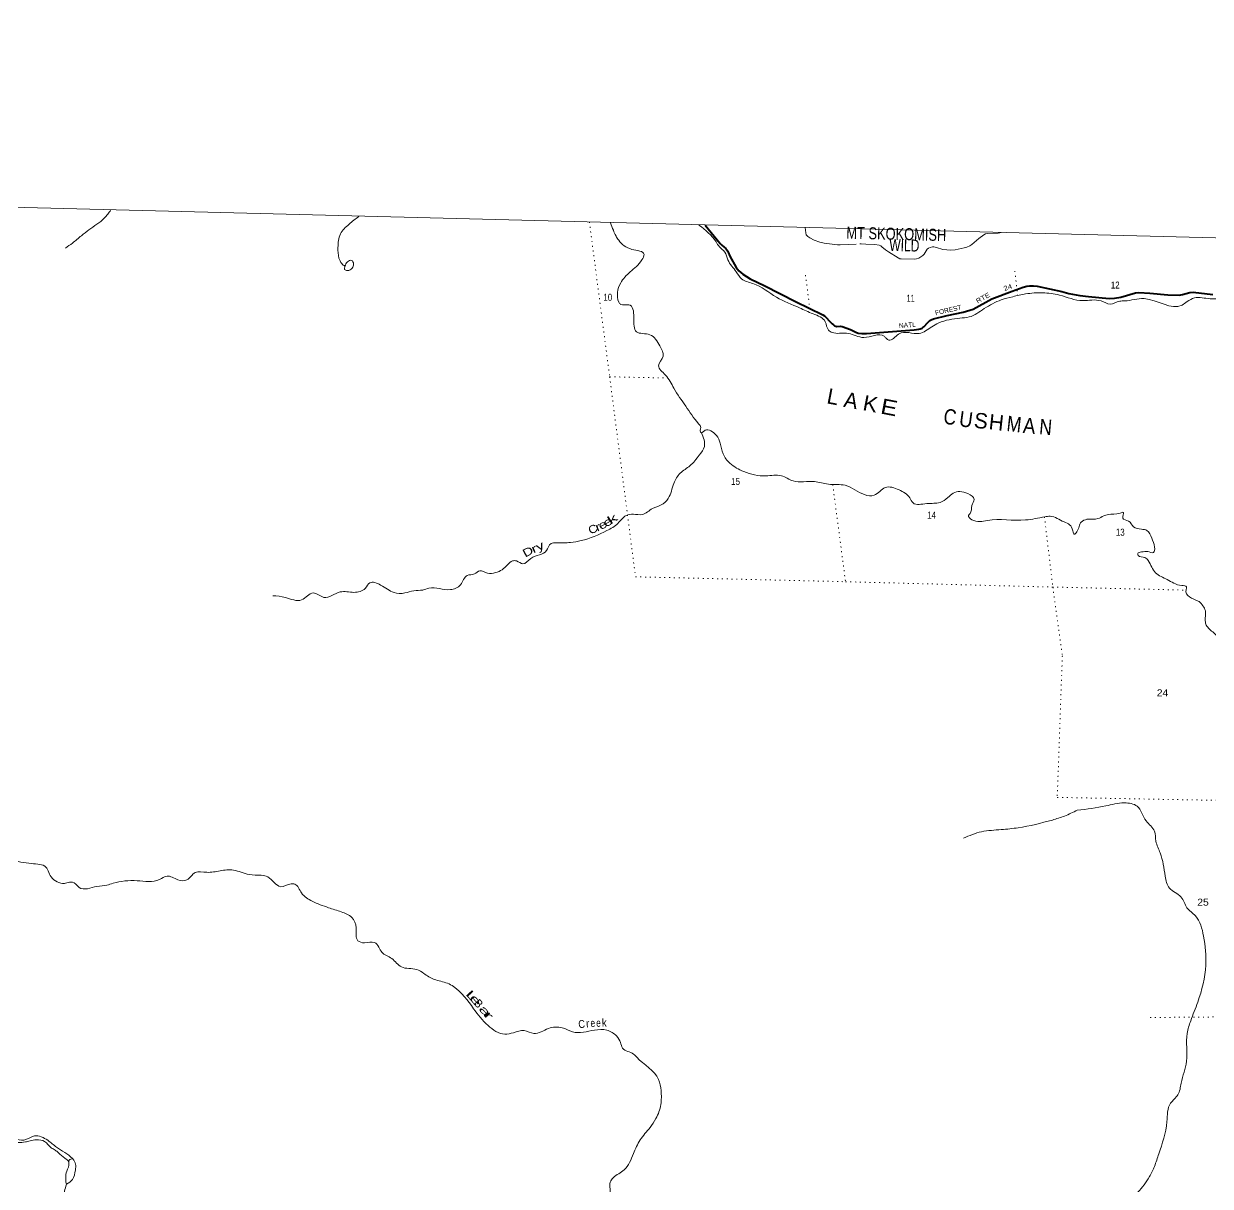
# Model space of a CAD drawing. Header units: feet. Extents: x -751810 to -497223, y -177792 to 12311.
# Drawn here: x -590454 to -560806, y -16741 to 12311 of the extents above; entities that cross this region are included whole.
import ezdxf
from ezdxf.enums import TextEntityAlignment as Align

# ---------------------------------------------------------------- set-up
doc = ezdxf.new("R2010")
doc.units = ezdxf.units.FT
doc.header["$LTSCALE"] = 80
doc.linetypes.add('DOT_DASHED', pattern=[7.7, 5, -1.2, 0.3, -1.2])
doc.linetypes.add('DOTTED', pattern=[1.5, 0.3, -1.2])
for name, color, linetype, lineweight in [('26', 7, 'Continuous', 40), ('39', 7, 'Continuous', 13), ('4', 7, 'Continuous', 13), ('44', 7, 'DOT_DASHED', 13), ('7', 7, 'DOTTED', 13)]:
    doc.layers.add(name, color=color, linetype=linetype, lineweight=lineweight)
doc.layers.add('27', color=7, linetype='Continuous')
doc.layers.add('41', color=7, linetype='Continuous')

msp = doc.modelspace()

# ---------------------------------------------------------------- linework, layer by layer
at = {"layer": '26'}
msp.add_lwpolyline([(-573425.86, 7277.76), (-573055.97, 6822.08), (-573013.24, 6779.71), (-572949.58, 6726.72), (-572914.78, 6694.94), (-572883.02, 6660.12), (-572866.38, 6635.41), (-572853.27, 6606.14), (-572807.86, 6499.84), (-572650.94, 6215.28), (-572620.32, 6173.26), (-572582, 6134.91), (-572535.62, 6092.53), (-572489.23, 6056.21), (-572300.55, 5937.36), (-571933.13, 5761.75), (-571173.29, 5369.52), (-570484.25, 5035.71), (-570443.1, 5009.82), (-570418.9, 4985.6), (-570301.91, 4865.31), (-570255.53, 4812.05), (-570224.27, 4784.8), (-570195.03, 4763.61), (-570165.78, 4752.51), (-570140.57, 4747.47), (-570049.48, 4751.38), (-570006.44, 4742.42), (-569792.11, 4669.56), (-569663.26, 4599.43), (-569603.07, 4578.96), (-569512.31, 4568.87), (-569394.27, 4571.69), (-568203.84, 4661.09), (-568088.4, 4675.83), (-568052.6, 4683.4), (-568025.77, 4692.35), (-568006.22, 4702.57), (-567987.06, 4715.69), (-567959.32, 4740.41), (-567866.54, 4847.37), (-567842.34, 4873.6), (-567814.1, 4895.8), (-567783.85, 4911.95), (-567725.36, 4934.14), (-567378.96, 5019.43), (-566983.05, 5106.35), (-566812.23, 5150.59), (-566727.26, 5179.76), (-566262.79, 5438.75), (-565756.15, 5624), (-565485.12, 5723.73), (-565392.35, 5751.99), (-565311.19, 5764.63), (-565226.96, 5764.1), (-565130.15, 5751.99), (-564518.2, 5615.32), (-564336.29, 5569.89), (-564067.26, 5515.87), (-563849.24, 5493.69), (-563329.19, 5444.77), (-563197.98, 5453.3), (-563040.24, 5480.97), (-562670.87, 5583.42), (-562588.89, 5590.53), (-562312.61, 5579.38), (-561862.86, 5536.48), (-561583.23, 5528.6), (-561495.74, 5542.1), (-561318.25, 5590.53), (-561229.51, 5598.6), (-560745.26, 5543.28)], dxfattribs=at)
at = {"layer": '39'}
for points in [[(-588276.02, 7657.16), (-588442.24, 7452.07), (-588824.01, 7161.47), (-589013.93, 7013.12), (-589236.7, 6828.99), (-589412.15, 6702.61)], [(-582083.46, 7496.19), (-582328.58, 7297.6), (-582540.12, 7058.84), (-582602.08, 6716.93), (-582578.04, 6456.4), (-582507.7, 6316.16), (-582428.1, 6250.4)], [(-575796.35, 7334.68), (-575720.76, 7149.66), (-575654.52, 7005.45), (-575587.66, 6899.55), (-575256.56, 6672.61), (-574954.09, 6546.96), (-575006.76, 6406.59), (-575299.91, 6108.58), (-575538.25, 5833.92), (-575616.67, 5597.15), (-575584.27, 5354.63), (-575538.81, 5297.46), (-575331.26, 5288.22), (-575207.19, 4977.75), (-575142.53, 4609.7), (-574806.89, 4540), (-574559.33, 4259.9), (-574476.76, 4002.5), (-574589.48, 3764.23), (-574423.77, 3535.8), (-574209.34, 3201.76), (-573912.05, 2753.49), (-573590.44, 2312.92), (-573535.48, 2219.31), (-573548.75, 2146.91), (-573519.45, 2087.97), (-573490.99, 2101.65), (-573425.67, 2151.06), (-573145.4, 2023.73), (-573053.7, 1832.74), (-572979.42, 1561.35), (-572809.77, 1326.81), (-572464.24, 1119.83), (-571909.43, 1010.46), (-571522.22, 1012.58), (-571229.83, 887.07), (-570695.74, 868.78), (-570347.94, 802.93), (-569926.91, 776.29), (-569446.69, 543.03), (-569204.93, 529.23), (-568927.6, 720.6), (-568583.71, 662.88), (-568316.7, 463.15), (-568232.06, 334.79), (-567891.51, 319.47), (-567558.31, 348.63), (-567364.78, 470.7), (-567231.95, 579.58), (-566865.1, 569.91), (-566708.13, 424.31), (-566761.06, 267.81), (-566808.59, 70.89), (-566845.66, 23.06), (-566760.66, -83.12), (-566375.79, -101.13), (-565419.77, -89.61), (-564940.57, -10.25), (-564807.25, 3.83), (-564458.7, -140.68), (-564320.66, -209.36), (-564238.45, -363.9), (-564203.5, -447.12), (-564140.06, -389.61), (-564029.19, -141.23), (-563886.93, -72.83), (-563612.42, -56.88), (-563468.15, 11.49), (-563358.7, 46.11), (-563059.65, 83.86), (-562976.73, 98.72), (-562991.16, -46.26), (-562851.14, -116.99), (-562724.35, -258.09), (-562525.74, -321.65), (-562389.07, -349.97), (-562269.2, -545.42), (-562196.16, -768.39), (-562226.56, -903.05), (-562367.32, -878.7), (-562526.82, -890.37), (-562618.19, -929.3), (-562606.87, -977.88), (-562442.33, -1028.81), (-562356.84, -1104.74), (-562172.23, -1412.12), (-561882.5, -1577.91), (-561519.93, -1728.69), (-561401.51, -1762.78), (-561410.67, -1831.21), (-561084.68, -2124.62)], [(-573582.11, 7280.68), (-573154.33, 6860.13), (-573071.31, 6738.13), (-572936.29, 6605.31), (-572857.54, 6407.2), (-572650.16, 6110.2), (-572515.89, 5932.68), (-572233.38, 5819.43), (-571644.66, 5475.18), (-571068.6, 5209.53), (-570731.07, 5060.95), (-570425.83, 4861.91), (-570346.45, 4657), (-570252.67, 4595.05), (-570071.52, 4574.11), (-569843.74, 4568.6), (-569466.22, 4470.02), (-568957.56, 4500.52), (-568905.92, 4451.33), (-568840.14, 4403.93), (-568593.7, 4555.44), (-568079.25, 4569.71), (-567766.06, 4734.31), (-567589.04, 4832.43), (-567062.8, 4953.42), (-566832.45, 4982.14), (-566451.98, 5192.09), (-566027.03, 5409.43), (-565741.41, 5489.74), (-565419.69, 5557.4), (-564995.74, 5587.19), (-564573.22, 5528.26), (-563992.66, 5390.26), (-563535.02, 5383.23), (-563304.41, 5303.04), (-563069.31, 5376.07), (-562944.16, 5384.23), (-562459.27, 5441.31), (-561508.02, 5281.49), (-561383.62, 5368.31), (-561200.68, 5458.27), (-560811.81, 5438.18), (-560356.9, 5386.82), (-560219.9, 5253.62), (-560025.7, 4915.85), (-559829.39, 4709.14), (-559626.8, 4641.49), (-559423.13, 4537.55)], [(-582428.1, 6250.4), (-582367.85, 6360.4), (-582258.37, 6397.03), (-582213.39, 6309.62), (-582247.43, 6199.22), (-582363.29, 6142.51), (-582435.41, 6171.86), (-582428.1, 6250.4)], [(-584232.24, -1984.66), (-583916.31, -2025.82), (-583511.96, -2086.49), (-583220.82, -1913.48), (-582958.43, -2024.41), (-582546.91, -1889.56), (-582204.25, -1898.86), (-581922.36, -1800.33), (-581803.16, -1660.99), (-581535.84, -1715.52), (-581202.11, -1904.17), (-580934.08, -1914.34), (-580705.29, -1857.36), (-580485.22, -1840.57), (-580329.18, -1792.55), (-579791.38, -1831.07), (-579541.37, -1707.85), (-579370.27, -1476.53), (-579194.23, -1438.9), (-579057.86, -1360.33), (-578863.21, -1419.79), (-578665.35, -1404.68), (-578498.87, -1334.63), (-578363.73, -1207.64), (-578239.23, -1114.76), (-578138.39, -1114.29), (-577980.26, -1187.31), (-577780.42, -1049.21), (-577392.15, -855.51), (-577278.38, -677.77), (-577138.98, -661.76), (-576787.93, -651.02), (-576525.07, -606.66), (-575881.77, -354.36), (-575606.66, -175.06), (-575403.86, 21.48), (-575221.86, 52.97), (-574998.12, 47.52), (-574741.66, 194.84), (-574526.47, 284.3), (-574350.4, 448.99), (-574209.26, 823.96), (-574047.86, 1079.63), (-573806.92, 1265.5), (-573574.8, 1530.17), (-573446.27, 1748.02), (-573521.54, 2089.18)], [(-561084.68, -2124.62), (-560929.14, -2358.94), (-560931.18, -2611.01), (-560904.64, -2716.29), (-560718.25, -2912.77), (-560479.88, -3263.32), (-560444.4, -3439.33), (-560366.35, -3601.87), (-560048.39, -3893.14), (-559739.47, -4119.73), (-559638.49, -4195.93)], [(-576851.92, -24463.13), (-576644.45, -24330.34), (-576359.47, -24290.35), (-576036.66, -24029.09), (-575686.8, -23590.78), (-575533.69, -23224.06), (-575378.18, -22958.21), (-575243.12, -22710.21), (-575071.3, -22559.57), (-574961.31, -22365.64), (-574825.14, -22049.08), (-574970.4, -21927.85), (-575066.5, -21758.98), (-574993.32, -21346.66), (-575005.36, -21217.4), (-574924.2, -21061.34), (-574853.19, -20909.16), (-574534.5, -20903.97), (-573831.92, -20727.21), (-573662.64, -20483.76), (-573502.35, -20296.65), (-573371.43, -20306.73), (-572924.33, -20216.79), (-572715.03, -19992.11), (-572562.44, -19907.73), (-572149.37, -19928.2), (-571957.79, -19802.07), (-571824.58, -19668.99), (-571463.29, -19648.33), (-571247.31, -19635.51), (-571132.79, -19536.43), (-570802.68, -19573.78), (-570682.78, -19767.21), (-570490.06, -19695.55), (-570370.28, -19519.92), (-570125.06, -19570.07), (-569731.18, -19779.82), (-569632.75, -19928.56), (-569313.3, -20002.04), (-568939.72, -19844.42), (-568245.57, -19564.67), (-568080.19, -19563.18), (-567697.33, -19706.21), (-567335.68, -19663.36), (-567283.04, -19650.05), (-566953.12, -19699.49), (-566829.49, -19661.06), (-566501.24, -19688.29), (-565998.65, -19784.75), (-565386.5, -19588.45), (-565061.15, -19420), (-564890.8, -19235.06), (-564627.78, -19180.61), (-564182.33, -19193.51), (-563875.5, -19174.03), (-563650.17, -19080.68), (-563545.02, -18812.05), (-563353.54, -18566.93), (-563301.78, -18357.98), (-563089.24, -17931.67), (-563008.94, -17577.95), (-562832.82, -17159.14), (-562612.76, -16892.28), (-562324.12, -16499.4), (-562201.03, -16243.15), (-562091.13, -15930.22), (-561890.67, -15126.58), (-561796.52, -14664.17), (-561615.71, -14455.18), (-561532.38, -14164.03), (-561398.57, -13617.52), (-561383.35, -12921.96), (-561295.6, -12606.67), (-561118.7, -12139.48), (-560918.37, -11218.87), (-560975.18, -10487.92), (-561176.84, -9986.67), (-561389.28, -9779.71), (-561538.22, -9511.2), (-561827.04, -9288.95), (-561931.2, -8994.92), (-562056.94, -8412.15), (-562163.12, -8118.08), (-562201.4, -7865.4), (-562407.05, -7612.15), (-562633.02, -7243.64), (-562952.31, -7160.08), (-563417.33, -7235.62), (-564128.89, -7343.67)], [(-564128.89, -7343.67), (-564445.79, -7488.05), (-564751.89, -7588.22), (-565603.95, -7780.83), (-566028.2, -7828.77), (-566521.08, -7881.69), (-566973.32, -8040.12)], [(-590857.32, -8561.5), (-590324.82, -8669.45), (-590099.32, -8691.07), (-589928.7, -8740.08), (-589769.72, -9010.76), (-589437.55, -9171.15), (-589314.12, -9144.82), (-589237.38, -9137.93), (-589070.14, -9271.59), (-588624.11, -9248.19), (-588377.54, -9213.66), (-588221.56, -9169.68), (-587621.63, -9106.29), (-587060.55, -9076.6), (-586873.62, -8988.71), (-586602.91, -9083.63), (-586375.07, -9085.11), (-586172.5, -8902.68), (-585879.98, -8895.08), (-585546.65, -8857.85), (-585215.66, -8840.75), (-584824.22, -8951.64), (-584518.01, -8970.46), (-584353.31, -9011.31), (-584036.59, -9254.16), (-583771.32, -9185.64), (-583680.66, -9191.06), (-583512.8, -9411.46), (-583243.88, -9617.27), (-582841.16, -9778.75), (-582520.18, -9882.51), (-582256.27, -10023.7), (-582147.49, -10281.51), (-582102.27, -10604.89), (-581939.79, -10657.81), (-581689.6, -10649.55), (-581580.5, -10762.15), (-581505.97, -10892.37), (-581256.43, -11049.48), (-581017.85, -11260.88), (-580633.69, -11323.25), (-580459.82, -11420.71), (-580200.07, -11569.91), (-579866.9, -11667.81), (-579716.96, -11748.77), (-579213.68, -12303.05), (-578853.37, -12720.01), (-578431.43, -12940.28), (-578219.09, -12903.21), (-577950.05, -12850.87), (-577709.2, -12921.13), (-577342.25, -12799.71), (-577003.14, -12778.7), (-576738.61, -12881.59), (-576191.45, -12839.58), (-575884.95, -12840.26), (-575641.26, -12985.18), (-575543.06, -13148.03), (-575488.84, -13288.02), (-575217, -13437.41), (-575135.61, -13517.32), (-574589.95, -14070.24), (-574529.91, -14349.47), (-574535.52, -14698.29), (-574656.14, -15051.39), (-574804.86, -15270.96), (-575049.86, -15583.83), (-575218.71, -15926.1), (-575449.04, -16329.95), (-575724.44, -16527.4), (-575796.76, -16635.2), (-575824.22, -16963.51), (-575952.66, -17050.27), (-576394.32, -17303.65), (-576451.22, -17456.05), (-576357.68, -17784.21), (-576377.93, -18040.03), (-576527.7, -18074.03), (-576865.38, -18131.36), (-576901.37, -18362.74), (-576738.88, -18540.7), (-576604.41, -18706.13), (-576632.92, -18973.92), (-576865.86, -19038.91), (-577124.24, -19055.11), (-577296.63, -19242.04), (-577438.82, -19431.45), (-577503.81, -19710.78), (-577595.3, -20007.86), (-577658.4, -20295.29), (-577706.16, -20506.32)], [(-591032.84, -14990.38), (-590851.13, -15439.8), (-590693.45, -15541.04), (-590450.19, -15587.13), (-590184.37, -15484.33), (-589853.38, -15592.27), (-589634.34, -15765.05), (-589237.56, -16045.43), (-589228.75, -16054.29)], [(-591033.49, -15230.23), (-590902.6, -15505.56), (-590594.27, -15643.41), (-590413.71, -15634.06), (-590295.18, -15603.63), (-590135.46, -15577.85), (-589932.52, -15623.33), (-589765.64, -15779.17), (-589669.78, -15837.11), (-589592.16, -15900.82), (-589425.05, -16042.55), (-589331.69, -16130.71), (-589328.14, -16161.01)], [(-589328.14, -16161.01), (-589326.22, -16167.09), (-589379.74, -16359.88), (-589404.7, -16532.94), (-589398.29, -16635.9), (-589385.06, -16690.55)], [(-589385.06, -16690.55), (-589237.92, -16569.79), (-589163.57, -16334.97), (-589157.17, -16187.84), (-589228.75, -16054.29)], [(-589224.91, -16061.46), (-589275.1, -16061.22), (-589316.86, -16086.57), (-589328.14, -16161.01)], [(-589385.06, -16690.55), (-589430.95, -17036.74), (-589285.04, -17242.68), (-589057.91, -17413.56), (-589017.06, -17506.96), (-588952.57, -17760.05), (-588808.84, -17976.04), (-588701.91, -18098.69), (-588458.41, -18505.79), (-588345.09, -18606.35), (-588057.77, -18671.27), (-587910.56, -18796.56), (-587593.37, -19261.26), (-587382.79, -19333.07), (-586967.91, -19365.67), (-586714.92, -19434.09), (-586250.29, -19507.79), (-586110.34, -19457.5), (-585829.98, -19453.74), (-585606.66, -19360.37), (-585318.99, -19278.07), (-585259.25, -19325.37), (-585208.36, -19420.94), (-585203.61, -19501.69), (-585306.81, -19649.34), (-585320.06, -19971.83), (-585191.97, -20282.36), (-584941.84, -20403.18), (-584555.55, -20332.48), (-584100.9, -20399.97), (-583741.26, -20482.14), (-583640.71, -20624.86), (-583445.96, -20678.27), (-583169.83, -20686.55), (-582919.84, -20815.43), (-582947.24, -21014.67), (-582995.52, -21257.96), (-582956.85, -21361.41), (-582785.38, -21483.04), (-582587.71, -21605.07), (-582437.42, -21538.81), (-582226.23, -21447.26), (-581963.17, -21515.84), (-581832.31, -21655), (-581837.67, -21862.64), (-581879.83, -22101.99), (-581826.59, -22302.47), (-581671.51, -22439.98), (-581349.66, -22489.3), (-581236.41, -22343.81), (-581180.69, -22138.96), (-581068.35, -22049.93), (-580840.57, -22055.45), (-580674.79, -22154.8), (-580555.74, -22275.62), (-580419.3, -22318.05), (-580181.54, -22329.77), (-580073.1, -22357.66), (-580028.06, -22441.04), (-579948.54, -22637.89), (-579732.03, -23092.98), (-579563.35, -23388.01), (-579446.02, -23538.71)]]:
    msp.add_spline(points, degree=3, dxfattribs=at)
at = {"layer": '4'}
msp.add_lwpolyline([(-745759.2, 12310.88), (-714696.48, 11306.43), (-683632.43, 10344.71), (-652567.08, 9425.72), (-621500.49, 8549.46), (-590432.73, 7715.93), (-559363.85, 6925.15), (-528293.92, 6177.09), (-497222.97, 5471.78), (-501256.99, -177792.42), (-532580.02, -177081.38), (-563902.02, -176327.26), (-595222.97, -175530.05), (-626542.79, -174689.77), (-657861.41, -173806.4), (-689178.81, -172879.95), (-720494.9, -171910.43), (-751809.61, -170897.82)], close=True, dxfattribs=at)
msp.add_lwpolyline([(-745759.2, 12310.88), (-714696.48, 11306.43), (-683632.43, 10344.71), (-652567.08, 9425.72), (-621500.49, 8549.46), (-590432.73, 7715.93), (-559363.85, 6925.15), (-528293.92, 6177.09), (-497222.97, 5471.78), (-501256.99, -177792.42), (-532580.02, -177081.38), (-563902.02, -176327.26), (-595222.97, -175530.05), (-626542.79, -174689.77), (-657861.41, -173806.4), (-689178.81, -172879.95), (-720494.9, -171910.43), (-751809.61, -170897.82)], close=True, dxfattribs=at)
at = {"layer": '44'}
msp.add_lwpolyline([(-570931.16, 7214.57), (-570915.52, 7084.24), (-570902.31, 7034.58), (-570864.35, 6990.36), (-570810.37, 6959.39), (-570702.3, 6906.23), (-570563.4, 6851.37), (-570457.31, 6825.68), (-570118.06, 6787.98), (-570055.03, 6786.76), (-569526.35, 6808.05), (-569410.77, 6805.05), (-569185.36, 6791.63), (-569077.62, 6777.69), (-569041.59, 6762.37), (-569010.85, 6731.4), (-568924.92, 6656.4), (-568847.25, 6607.53), (-568606, 6458.79), (-568562.14, 6439.28), (-568532.58, 6433.11), (-568203.61, 6424.63), (-568146.05, 6431.97), (-568091.23, 6455.13), (-567987.67, 6522.14), (-567958.42, 6555.11), (-567878.36, 6675.23), (-567846.32, 6702.63), (-567804.89, 6720.92), (-567748.85, 6734.33), (-567709.84, 6734.09), (-567647.11, 6722.14), (-567487.02, 6670.78), (-567392.46, 6659.96), (-567291.33, 6656.3), (-567184.18, 6661.13), (-566958.09, 6708.73), (-566888.64, 6728.24), (-566817.7, 6757.85), (-566764.36, 6796.51), (-566584.96, 6941.13), (-566467.67, 7036.69), (-566418.94, 7061.07), (-566372.64, 7070.83), (-566105.8, 7079.36), (-566060.72, 7083.02), (-566028.31, 7091.18)], dxfattribs=at)
at = {"layer": '7'}
for p, q in [((-570919.72, 6028.38), (-570799.88, 5091.37)), ((-565691.37, 6131.49), (-565616.58, 5518.35)), ((-575813.63, 3488.16), (-574372.63, 3456.04)), ((-570239.82, 792.75), (-569919.84, -1633.56)), ((-562307.28, -12523.48), (-559844.98, -12502.92))]:
    msp.add_line(p, q, dxfattribs=at)
for points in [[(-576319.95, 7356.72), (-575813.63, 3488.16), (-575167.52, -1510.57), (-569919.84, -1633.56), (-564747.83, -1767.29), (-561395.66, -1844.72)], [(-564949.14, -11.59), (-564738.83, -1767.29), (-564501.75, -3485.02), (-564629.69, -7023.09), (-559711.53, -7114.01)]]:
    msp.add_lwpolyline(points, dxfattribs=at)

# ---------------------------------------------------------------- texts
at = {"layer": '27'}
for s, rotation, width, p in [('24', 20.085, 1.2, (-565945.58, 5629.27)), ('RTE', 29.144, 1.15, (-566618.69, 5317.63))]:
    msp.add_text(s, height=120, rotation=rotation, dxfattribs=dict(at, width=width)).set_placement(p)
for s, rotation, p in [('FOREST', 12.832, (-567667.49, 5022.79)), ('NATL', 4.295, (-568581.1, 4705.98))]:
    msp.add_text(s, height=120, rotation=rotation, dxfattribs=at).set_placement(p)
at = {"layer": '41'}
for s, height, rotation, p in [('L', 385, 349.214, (-570267.58, 2801.41)), ('A', 385, 349.214, (-569816.1, 2709.09)), ('S', 385, 353.682, (-566554.61, 2197.88)), ('H', 385, 353.682, (-566170.55, 2158.29)), ('B', 200, 311.403, (-579164.77, -12241.3)), ('r', 200, 4.492, (-576354.55, -12772.15))]:
    msp.add_text(s, height=height, rotation=rotation, dxfattribs=at).set_placement(p, align=Align.CENTER)
for s, height, rotation, width, p in [('K', 385, 349.214, 1.05, (-569332.51, 2624)), ('E', 385, 349.214, 1.2, (-568864.37, 2535.41)), ('C', 385, 352.193, 0.85, (-567333.94, 2295.89)), ('U', 385, 352.193, 0.9, (-566934.96, 2232.47)), ('M', 385, 353.682, 0.85, (-565727.74, 2115.06)), ('A', 385, 355.171, 0.9, (-565344.38, 2072.52)), ('N', 385, 355.171, 0.85, (-564933.72, 2039.96)), ('k', 200, 33.153, 1.8, (-575692.24, -145.13)), ('C', 200, 22.648, 1.15, (-576195.71, -410.97)), ('r', 200, 22.648, 1.4, (-576069.69, -357.24)), ('e', 200, 25.97, 1.35, (-575948.13, -297.88)), ('e', 200, 29.375, 1.45, (-575816.41, -225.76)), ('D', 200, 27.597, 1.35, (-577810.21, -970.95)), ('r', 200, 24.963, 1.5, (-577658.14, -898.11)), ('y', 200, 25.985, 1.45, (-577514.89, -829.91)), ('L', 200, 312.071, 2, (-579329.39, -12050.59)), ('e', 200, 311.403, 1.9, (-579239.67, -12152.6)), ('a', 200, 310.551, 1.95, (-579005.6, -12424.66)), ('r', 200, 310.551, 2.05, (-578908.47, -12535.18)), ('C', 200, 5.494, 0.85, (-576504.73, -12785.72)), ('e', 200, 4.492, 0.8, (-576227.85, -12761.66)), ('e', 200, 1.833, 0.75, (-576089.88, -12756.29)), ('k', 200, 1.375, 0.9, (-575946.79, -12751.15))]:
    msp.add_text(s, height=height, rotation=rotation, dxfattribs=dict(at, width=width)).set_placement(p, align=Align.CENTER)
at = {"layer": '44'}
for s, width, p in [('MT SKOKOMISH', 0.8, (-569902.15, 6940.97)), ('WILD', 0.75, (-568829.67, 6634.04))]:
    msp.add_text(s, height=300, rotation=358.56, dxfattribs=dict(at, width=width)).set_placement(p)
at = {"layer": '7'}
for s, width, p in [('12', 0.85, (-563291.37, 5692.77)), ('10', 0.85, (-575970.61, 5388.3)), ('11', 0.65, (-568393.27, 5361.68)), ('15', 0.85, (-572778.59, 785.58)), ('14', 0.85, (-567879.85, -56.93)), ('13', 0.85, (-563165.56, -483.41)), ('24', 1.1, (-562141.8, -4496.34)), ('25', 1.1, (-561130.48, -9728.06))]:
    msp.add_text(s, height=175, dxfattribs=dict(at, width=width)).set_placement(p)

doc.saveas('drawing.dxf')
